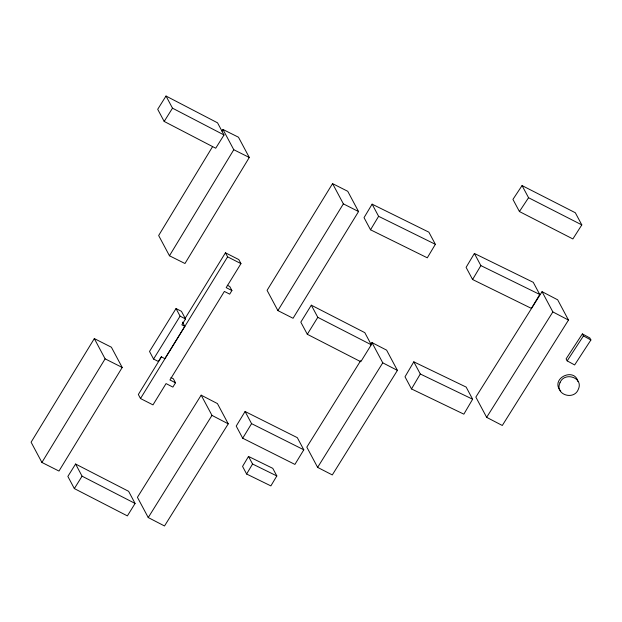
<?xml version="1.0" encoding="UTF-8"?>
<svg xmlns="http://www.w3.org/2000/svg" width="622" height="622" viewBox="0 0 622 622"><rect width="100%" height="100%" fill="white"/><g stroke="black" fill="none" stroke-linecap="round" stroke-linejoin="round"><path stroke-width="0.93" d="M472.627 399.223L463.849 414.159L411.5 388.937L405.008 376.792L413.801 361.841L466.142 387.071L472.627 399.223L420.293 373.993L413.801 361.841M411.5 388.937L420.293 373.993M248.512 456.431L242.564 466.422L246.615 474.018L270.873 485.899L276.829 475.939L272.778 468.343L248.512 456.431L252.563 464.02L276.829 475.939M246.615 474.018L252.563 464.02M474.384 253.457L466.096 267.367L472.58 279.511L531.421 308.403L539.74 294.47L533.256 282.318L474.384 253.457L480.868 265.602L539.74 294.47M472.58 279.511L480.868 265.602M435.369 244.314L427.291 257.811L370.518 229.79L364.033 217.646L372.119 204.164L428.877 232.169L435.369 244.314L378.611 216.316L372.119 204.164M370.518 229.79L378.611 216.316M212.421 146.878L158.657 235.52L169.464 255.766L184.967 263.51L249.29 157.467L238.475 137.221L222.971 129.477L221.968 131.133M169.464 255.766L233.786 149.723L222.971 129.477M245.084 411.5L236.22 426.086L242.704 438.23L294.906 464.416L303.8 449.807L297.316 437.663L245.084 411.5L251.568 423.644L303.8 449.807M242.704 438.23L251.568 423.644M94.311 338.593L31.1 442.203L41.907 462.449L58.973 471.048L122.207 367.462L111.392 347.216L94.311 338.593L105.118 358.84L122.207 367.462M41.907 462.449L105.118 358.84M161.634 356.585L138.341 394.488L140.502 398.531L152.981 404.883L166.058 383.587L172.877 387.086L175.513 382.794L173.351 378.751L170.964 377.531M184.928 318.689L225.444 252.789L238.801 259.576L240.963 263.627L226.19 287.636L231.905 290.544L229.697 294.144L224.371 291.43L169.938 379.956L175.513 382.794M140.502 398.531L227.605 256.832L225.444 252.789M332.568 183.614L267.079 290.342L277.886 310.588L293.063 318.277L358.552 211.55L347.745 191.304L332.568 183.614L343.375 203.86L358.552 211.55M277.886 310.588L343.375 203.86M184.804 326.371L181.865 324.839L185.511 318.93L181.461 311.334L176.034 308.551L149.521 351.453L153.572 359.049L158.377 361.499L161.285 356.818L164.861 358.661L184.804 326.371L182.549 322.149M153.572 359.049L180.085 316.147L176.034 308.551M311.311 305.177L300.815 322.142L307.307 334.286L360.791 361.732L371.287 344.782L364.803 332.638L311.311 305.177L317.795 317.329L371.287 344.782M307.307 334.286L317.795 317.329M135.098 503.455L127.37 515.887L74.345 488.581L67.86 476.429L75.589 464.028L128.614 491.31L135.098 503.455L82.073 476.172L75.589 464.028M74.345 488.581L82.073 476.172M201.17 395.157L137.431 497.305L148.238 517.551L164.511 525.971L228.243 423.831L217.428 403.585L201.17 395.157L211.985 415.395L228.243 423.831M148.238 517.551L211.985 415.395M360.667 360.69L306.817 447.132L317.624 467.379L332.296 474.936L397.411 370.385L386.604 350.139L371.956 342.582L370.417 345.055M317.624 467.379L382.763 362.828L371.956 342.582M166.012 96.029L157.693 109.293L164.185 121.438L215.717 148.215L224.029 134.974L217.544 122.829L166.012 96.029L172.496 108.174L224.029 134.974M164.185 121.438L172.496 108.174M542.05 291.671L475.846 397.093L486.653 417.339L502.296 425.479L568.485 320.066L557.677 299.82L542.05 291.671L552.857 311.917L568.485 320.066M486.653 417.339L552.857 311.917M581.811 224.9L572.87 238.941L519.424 211.542L512.94 199.398L522.06 185.574L575.327 212.747L581.811 224.9L528.552 197.718L522.06 185.574M582.371 333.89L566.098 358.863L567.178 360.884L574.642 364.943L590.9 339.977L589.819 337.956L582.371 333.89L583.452 335.911L590.9 339.977M567.178 360.884L583.452 335.911M519.424 211.542L528.552 197.718M233.786 149.723L249.29 157.467M227.605 256.832L240.963 263.627M227.294 285.249L229.743 286.493L231.905 290.544M180.085 316.147L185.511 318.93M382.763 362.828L397.411 370.385M559.769 389.87L560.741 390.981M559.287 389.318C552.111 377.259 574.619 367.649 577.939 381.504M560.01 382.701C554.334 394.558 573.904 400.809 578.273 389.442C583.957 377.585 564.379 371.326 560.01 382.701"/></g></svg>
